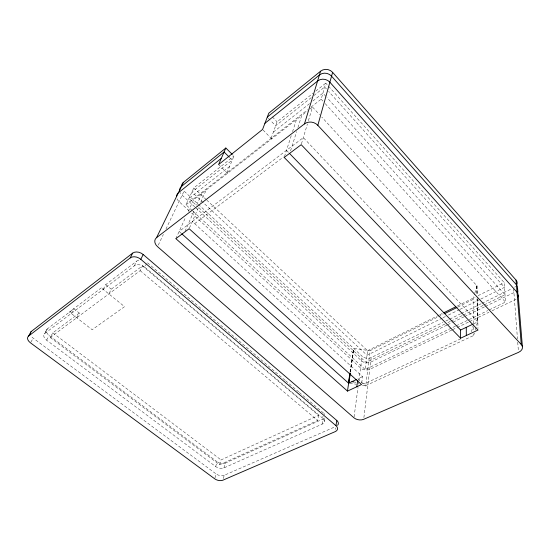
<?xml version="1.0" encoding="UTF-8"?>
<svg xmlns="http://www.w3.org/2000/svg" width="550" height="550" viewBox="0 0 550 550"><rect width="100%" height="100%" fill="white"/><g stroke="black" fill="none" stroke-linecap="round" stroke-linejoin="round"><path stroke-width="0.41" stroke-dasharray="2.75 2.06" d="M363.887 417.622L371.161 357.603L442.75 322.541M362.374 385.144L365.757 385.653L370.081 350.68L437.738 317.048M455.379 326.178L365.214 369.531L367.606 350.701L206.91 200.255M361.728 382.951L362.553 376.619L192.308 221.499M354.069 416.955L358.016 387.427M358.462 384.051L358.799 381.521M358.916 380.683L362.168 356.297L184.071 191.118A7.418 5.857 27.9 0 1 183.611 190.657M350.061 372.041L353.54 348.308M350.295 371.876L353.719 348.473L370.081 350.68M350.467 372.103L353.932 348.363M335.596 429.371L335.823 427.879M324.287 421.527L324.72 418.956M76.759 317.749L79.31 313.06L73.858 308.798L47.472 328.811L44.804 333.444A6.916 4.201 26.2 0 0 46.592 340.168L215.683 466.572A5.988 3.417 15.8 0 0 223.898 467.954L322.046 424.181A6.696 4.208 11.2 0 0 322.651 418.241L323.029 416.041M322.046 424.181L322.926 419.052A6.655 4.214 11.2 0 0 324.438 417.979M79.31 313.06L52.821 332.853L50.194 337.494L219.656 464.771L317.673 420.489L318.581 415.367L142.471 265.877L111.279 289.183L108.838 293.913M473.502 323.482L473.11 299.468L474.609 293.947M474.822 293.157L477.029 285.911L321.805 117.129M223.321 478.576L224.221 475.303L334.489 427.075M223.898 467.954L225.246 463.093L322.926 419.052M471.439 331.753L473.447 324.617M219.656 464.771L221.038 459.917L318.581 415.367M214.94 477.998L216.095 473.928L33.22 338.161A6.923 4.166 26.7 0 1 30.841 335.528M365.757 385.653L473.701 335.486L474.382 333.101M475.283 329.924L477.551 321.984L477.015 298.031M215.683 466.572L217.071 461.725L49.232 335.534A6.868 4.208 26.3 0 1 47.472 328.811M311.032 107.113L321.179 99.186L325.786 83.153L504.24 282.624L505.464 302.087L488.51 310.241M301.448 143.894L307.436 123.929M308.406 120.711L312.51 107.023L319.481 114.606M290.538 150.879L296.636 131.601M297.914 127.552L301.757 115.424L307.134 111.224M284.453 156.64L291.232 135.74M292.545 131.691L296.491 119.529L301.757 115.424M271.123 138.291L277.056 121.846L313.101 93.225M226.999 172.762L233.97 156.056L232.808 154.907M189.447 227.989L198.742 206.889M200.778 202.269L206.202 189.963M184.999 231.33L194.741 209.447M196.797 204.834L201.939 193.291M175.863 238.659L185.446 217.587M188.251 211.42L193.504 199.87L296.491 119.529M192.28 210.616L185.969 204.82L193.786 187.962L233.97 156.056M158.262 245.128L163.371 234.438M165.928 229.096L184.071 191.118M44.804 333.444L134.427 265.794A7.707 5.417 25.6 0 1 144.794 267.19L146.431 263.787M50.194 337.494L140.154 270.634L142.471 265.877M134.427 265.794L136.792 261.058A7.652 5.417 25.7 0 1 140.236 259.944M103.214 289.355L105.703 284.639L136.792 261.058M71.259 313.479L73.858 308.798M46.908 329.374L44.241 334.008M46.592 340.168L49.232 335.534M30.869 342.169L33.22 338.161M315.776 91.101L325.786 83.153M311.238 97.639L275.626 125.806L270.621 120.594M313.926 95.514L324.679 87.01L326.397 88.928M229.632 166.458L188.918 198.461L197.746 206.635M273.364 132.076L309.526 103.647M312.874 101.014L322.919 93.122L326.37 96.938M185.969 204.82L307.649 109.752M309.822 109.127L312.51 107.023M181.06 233.159L179.142 231.447L303.332 137.617L477.647 321.64L477.152 299.399M194.659 223.644L283.47 156.956M367.606 350.701L438.989 315.136M439.759 314.751L442.832 313.225M457.414 305.958L475.069 297.158M478.143 295.632L504.24 282.624M438.508 316.669L443.121 314.373M457.731 307.113L473.11 299.468M442.31 318.072L367.029 355.266L191.895 192.032L232.286 160.084L230.532 158.352M443.08 317.694L445.383 316.553M448.456 315.033L459.209 309.726M459.979 309.341L479.951 299.475M480.721 299.097L504.536 287.334L328.687 91.479M445.83 321.035L448.903 319.522M449.673 319.144L460.453 313.871M461.223 313.493L481.236 303.689M482.006 303.311L512.023 288.613M444.819 324.087L366.114 362.45L198.371 207.212M447.906 322.582L450.216 321.454M450.993 321.076L462.564 315.439M463.334 315.061L483.395 305.284M484.172 304.906L505.003 294.752L326.941 97.57M446.889 325.132L370.611 362.168A6.49 4.469 7.9 0 1 361.556 360.855L195.346 207.391M447.659 324.754L452.286 322.513M453.056 322.142L463.842 316.903M464.612 316.525L484.646 306.797M485.416 306.426L513.927 292.586A7.721 5.582 -4.4 0 0 515.048 291.926M456.149 325.806L487.74 310.613M451.791 330.069L369.737 369.366A6.559 4.469 8 0 1 360.601 368.026L189.812 211.461M452.567 329.697L456.438 327.841M457.215 327.477L468.827 321.915M469.597 321.544L488.95 312.276M492.051 310.791L514.498 300.039A7.81 5.596 -4 0 0 516.161 298.994M362.553 376.619L357.885 378.833L365.977 386.162M473.667 323.826L477.551 321.984M460.728 338.821L364.877 383.598L362.45 383.233M353.547 381.906L355.974 382.271M349.704 383.247L356.462 384.257M52.821 332.853L221.038 459.917M105.703 284.639L111.279 289.183M140.154 270.634L317.673 420.489M144.794 267.19L322.651 418.241M284.976 380.181L147.084 262.426A7.652 5.417 25.7 0 0 145.977 261.607M285.629 380.737L298.698 391.902M299.351 392.459L323.531 413.105M189.179 210.884L179.059 201.603A7.556 5.885 27.4 0 1 176.859 198.268M192.913 211.2L365.214 369.531M194.721 206.814L182.126 195.188A7.473 5.871 27.7 0 1 180.187 192.493M193.786 187.962L206.291 199.671M218.57 164.574L227.562 173.305M263.12 130.054L271.686 138.875M286.502 150.336L288.936 152.852M268.4 118.271L270.064 120.01M272.332 116.902L277.056 121.846M321.179 99.186L322.912 101.09M325.222 103.634L505.464 302.087M513.624 288.647L517.467 338.862M517.722 342.238L518.368 350.68M477.029 285.911L477.242 295.247M477.317 298.643L477.991 328.35M476.843 285.711L477.056 295.123M476.754 286.055L476.939 294.607M473.557 326.913L473.619 330.344M473.674 333.774L473.701 335.486M515.673 286.364A7.666 5.569 -4.6 0 1 514.676 287.203M371.161 357.603A6.456 4.469 7.8 0 1 362.168 356.297M224.221 475.303A5.919 3.334 15.7 0 1 216.095 473.928M225.246 463.093A5.954 3.424 15.8 0 1 217.071 461.725M323.902 413.449A6.655 4.214 11.2 0 1 324.789 414.638M101.338 287.829L69.424 312.049L92.159 329.718L124.561 306.659L101.338 287.829"/><path stroke-width="0.82" d="M460.584 338.202L284.199 157.424L301.214 144.678L478.026 330.048L460.584 338.202L460.598 330.034L289.534 153.464M356.819 386.739L357.672 380.414M349.938 372.886L348.446 383.061L181.699 233.736M347.483 391.105L361.529 384.539L189.131 228.711L175.863 238.659L347.483 391.105L350.054 373.553M350.219 373.794L348.858 383.123L356.393 379.541M335.974 425.679L336.779 420.454L143.179 254.512A7.838 5.569 26.3 0 0 132.667 253.124L31.323 331.437L28.538 336.105A6.964 4.159 26.6 0 0 30.47 342.836L214.706 478.816A5.954 3.327 15.7 0 0 222.874 480.205L335.252 431.612A6.765 4.214 10.5 0 0 335.974 425.679L140.807 259.318A7.893 5.576 26.2 0 0 130.213 257.909L28.538 336.105M225.83 148.012L183.425 182.387L156.551 237.662A8.133 5.974 25.8 0 0 157.534 246.654L353.959 417.801A6.992 4.448 8.9 0 0 363.681 419.313L518.499 352.364A8.408 5.672 -1.9 0 0 521.256 344.499L317.831 125.317L332.626 72.352A8.525 8.037 17.2 0 0 320.588 71.204L268.792 113.19L262.549 129.47L218.57 164.574L225.83 148.012L232.224 154.33M156.551 237.662L304.452 123.915L320.588 71.204M140.807 259.318L143.179 254.512M130.213 257.909L132.667 253.124M267.286 117.116L319.426 75.006A8.594 8.071 17.1 0 1 331.554 76.168L516.416 284.79A7.721 5.582 -4.4 0 1 517.371 288.991M221.313 158.324L178.351 192.816A7.556 5.885 27.4 0 0 176.584 196.336M264.907 123.317L317.584 81.022A8.704 8.126 17 0 1 329.869 82.218L517.021 292.236A7.81 5.596 -4 0 1 517.756 297.014M443.596 312.84L455.881 306.721M444.661 313.61L456.961 307.498M460.598 330.034L472.924 324.177M351.924 381.666L353.547 381.906M229.357 157.204L224.077 152.013L181.459 186.429A7.473 5.871 27.7 0 0 179.706 190.582M332.626 72.352L516.031 280.074A7.666 5.569 -4.6 0 1 516.759 284.831M517.612 288.564L517.914 292.291M522.376 346.479L518.189 295.295M516.031 280.074L521.256 344.499M466.269 327.339L466.324 335.521M304.452 123.915A9.494 8.463 16.6 0 1 317.831 125.317M181.679 186.526A7.418 5.857 27.9 0 1 183.425 182.387M30.319 334.049A6.923 4.166 26.7 0 1 31.323 331.437M336.779 420.454A6.724 4.221 10.5 0 1 337.611 425.322"/></g></svg>
